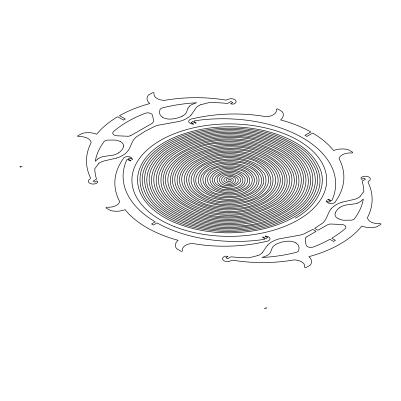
<?xml version="1.0" encoding="UTF-8"?>
<svg xmlns="http://www.w3.org/2000/svg" width="401" height="401" viewBox="0 0 401 401"><rect width="100%" height="100%" fill="white"/><g stroke="black" fill="none" stroke-linecap="round" stroke-linejoin="round"><path stroke-width="0.6" d="M123.528 146.53L123.323 147.362A20.541 11.86 0 0 1 118.666 152.801M335.291 212.911L335.086 213.743A10.03 5.789 0 0 0 338.118 218.655M188.004 108.275L186.295 112.651A15.263 8.812 0 0 1 182.565 116.004M331.121 208.811C327.998 212.5 327.356 217.633 324.299 221.362A24.812 14.326 0 0 1 322.529 223.167L314.655 228.344L317.953 230.249L327.707 224.705A6.311 3.644 0 0 1 330.599 224.014L341.847 224.5A4.662 2.692 0 0 1 345.131 228.66A112.806 65.127 0 0 1 331.757 238.219L335.431 240.339L333.587 241.407L329.908 239.287A112.806 65.127 0 0 1 313.351 247.006A4.662 2.692 0 0 1 306.148 245.111L305.271 240.941L305.301 238.615A6.276 3.624 0 0 1 306.354 237.046M262.224 252.785L267.532 245.181M191.082 115.092L196.39 107.488A13.213 7.629 0 0 1 200.831 104.656M98.606 163.708L94.756 168.781A112.806 65.127 0 0 0 96.521 179.117L93.107 181.087L94.887 182.114L97.102 180.836L97.689 182.375A4.912 2.837 0 0 1 90.41 183.573A4.912 2.837 0 0 1 89.734 179.222A2.797 1.614 0 0 0 90.415 177.673A109.503 63.223 0 0 1 90.912 143.137A4.662 2.692 0 0 0 90.862 141.533A10.792 6.231 0 0 0 78.716 136.686A0.932 0.536 0 0 1 77.759 136.39A0.932 0.536 0 0 1 77.939 135.769L82.065 133.388A14.892 8.596 0 0 1 96.731 134.22A109.503 63.223 0 0 1 117.648 116.736L123.513 120.12L125.358 119.057L119.498 115.673A109.503 63.223 0 0 1 149.773 103.593A14.892 8.596 0 0 1 148.335 95.127L152.465 92.746A0.932 0.536 0 0 1 153.533 92.641A0.932 0.536 0 0 1 154.049 93.192A10.792 6.231 0 0 0 162.445 100.205A4.662 2.692 0 0 0 165.222 100.235A109.503 63.223 0 0 1 225.041 99.949A2.797 1.614 0 0 0 227.723 99.553A4.912 2.837 0 0 1 235.262 99.944A4.912 2.837 0 0 1 233.187 104.15L230.52 103.809L232.735 102.531L230.956 101.498L227.537 103.473A112.806 65.127 0 0 0 209.643 102.456L200.856 104.676M360.008 196.565L363.857 191.493A112.806 65.127 0 0 0 362.093 181.157L365.512 179.187L363.727 178.154L361.512 179.437L360.925 177.899A4.912 2.837 0 0 1 368.203 176.701A4.912 2.837 0 0 1 368.88 181.051A2.797 1.614 0 0 0 368.198 182.6A109.503 63.223 0 0 1 367.707 217.136A4.662 2.692 0 0 0 367.752 218.74A10.792 6.231 0 0 0 379.897 223.588A0.932 0.536 0 0 1 380.855 223.883A0.932 0.536 0 0 1 380.679 224.5L376.549 226.886A14.892 8.596 0 0 1 361.882 226.054A109.503 63.223 0 0 1 308.84 256.68A14.892 8.596 0 0 1 310.279 265.146L306.153 267.527A0.932 0.536 0 0 1 305.081 267.632A0.932 0.536 0 0 1 304.565 267.076A10.792 6.231 0 0 0 296.169 260.069A4.662 2.692 0 0 0 293.392 260.038A109.503 63.223 0 0 1 233.577 260.324A2.797 1.614 0 0 0 230.891 260.715A4.912 2.837 0 0 1 223.352 260.329A4.912 2.837 0 0 1 225.427 256.124L228.094 256.465L225.878 257.743L227.658 258.77L231.076 256.8A112.806 65.127 0 0 0 248.976 257.818L257.758 255.597M306.369 237.056L316.108 231.317L312.81 229.412L303.838 233.958A24.812 14.326 0 0 1 300.715 234.981L278.971 238.916A25.689 14.832 0 0 0 267.582 245.196M97.704 159.047L95.268 161.252A112.806 65.127 0 0 1 104.044 141.658A4.662 2.692 0 0 1 107.498 140.084L115.167 140.064A11.549 6.667 0 0 1 120.425 141.658M118.706 152.821L118.205 153.137A15.263 8.812 0 0 1 112.415 155.292L104.841 156.29A12.466 7.198 0 0 0 101.458 157.097A14.06 8.115 0 0 0 97.719 159.052M339.908 207.452L340.409 207.137A15.263 8.812 0 0 1 346.198 204.976L353.772 203.984A12.466 7.198 0 0 0 357.156 203.177M295.266 218.214C312.163 209.272 327.863 189.648 320.434 169.673C311.487 147.102 286.805 136.24 264.725 130.771C236.189 124.26 205.573 125.503 178.094 135.884C159.478 143.077 138.746 157.127 137.503 178.981C137.332 201.167 158.184 216.059 176.846 223.392C203.282 233.698 232.786 235.242 260.47 229.562C282.65 224.575 307.306 214.49 317.452 192.59C325.622 174.475 312.835 154.871 297.266 145.728C273.743 130.916 244.906 126.696 217.558 128.606C192.716 130.841 166.109 138.059 148.896 157.242C135.603 170.816 137.774 193.848 151.974 205.913C170.515 223.412 196.746 229.843 221.558 231.287C248.144 232.329 276.189 227.623 298.384 212.144C313.166 202.66 323.422 182.505 314.003 165.884C302.349 145.112 277.928 136.019 255.728 131.764C229.131 127.192 200.941 129.247 176.044 140.059C158.891 147.433 140.16 162.751 142.36 183.427C145.698 204.866 167.062 217.227 185.924 223.522C212.189 231.933 240.976 232.279 267.522 224.876C286.73 219.177 308.204 208.32 314.354 187.693C319.442 168.405 303.251 151.488 287.196 143.663C263.828 131.774 236.64 128.866 210.841 132.039C188.335 135.262 163.919 143.077 150.119 162.36C139.347 176.646 145.362 197.167 158.961 207.272C178.49 223.262 204.605 228.595 229.307 228.77C253.833 228.465 279.783 223.091 299.051 207.041C312.82 196.716 318.023 175.588 306.464 161.683C292.484 143.638 269.096 136.25 247.307 133.262C221.813 130.28 194.876 133.297 172.054 145.608C157.212 153.287 142.766 169.518 147.829 187.377C154.23 207.578 175.618 217.843 194.62 223.081C219.312 229.447 245.898 228.936 270.164 220.996C287.738 215.021 307.672 203.302 310.484 183.207C312.219 163.909 294.655 149.829 278.61 143.042C255.056 133.012 228.4 131.287 203.392 136.059C183.783 140.2 162.305 148.611 152.25 167.167C143.663 182.886 154.114 201.382 168.099 209.788C188.049 222.911 212.73 226.941 236.239 225.888C267.858 226.695 331.005 199.768 300.003 160.009C284.725 143.327 261.382 137.072 239.547 135.227C215.858 133.693 190.871 137.418 170.59 150.405C156.911 158.465 146.185 176.214 154.225 191.753C163.533 209.728 184.094 218.014 202.846 222.114C226.735 226.866 252.229 225.377 274.845 215.994C289.898 209.703 306.424 197.167 305.943 179.172C304.519 160.43 286.374 148.816 270.299 142.987C247.948 135.082 223.272 134.235 200.249 139.633C182.32 144.18 162.225 153.142 155.192 171.623C149.428 187.929 162.37 203.668 176.129 210.841C196.6 222.159 220.901 225.036 243.908 222.515C263.562 219.969 284.64 213.497 297.482 197.457C322.84 158.475 261.958 136.33 232.525 137.588C210.756 137.312 187.763 141.618 170.114 155.077C158.154 163.402 151.438 180.721 160.139 193.693C171.026 210.51 191.618 217.573 210.495 220.665C232.866 223.878 256.565 221.648 276.986 211.527C290.57 205.031 304.539 191.087 300.645 174.716C295.918 157.528 278.209 148.3 262.364 143.473C240.515 137.187 216.771 137.327 195.046 144.079C179.728 149.087 162.545 158.636 158.856 175.683C155.999 192.084 170.4 205.157 183.984 211.322C203.648 220.475 226.164 222.465 247.462 219.257C265.487 216.184 285.201 209.332 295.392 193.087C303.737 180.184 296.294 163.458 284.384 155.738C251.933 134.19 200.966 134.15 170.57 159.558C159.603 168.615 157.327 186.199 167.372 196.811C179.798 211.132 199.262 216.786 217.502 218.791C238.194 220.655 260.028 217.803 278.154 207.132C289.958 200.57 300.555 186.555 295.276 172.56C288.76 156.24 270.896 148.395 254.906 144.455C234.294 139.774 212.184 140.681 192.345 148.2C178.716 153.443 163.397 164.004 163.137 180.134C163.663 195.753 178.325 206.039 191.558 211.262C211.001 218.801 232.735 219.818 253.026 215.352C268.475 211.648 285.527 204.38 292.535 189.066C298.524 175.638 288.615 161.357 277.031 154.891C260.319 144.821 240.129 141.919 220.906 143.287C194.44 143.087 145.177 167.763 174.189 198.51C202.32 222.189 247.963 222.319 278.379 202.876C289.161 196.014 296.304 181.092 288.971 169.277C280.414 155.097 263.532 148.841 248.013 145.889C228.826 142.621 208.435 144.18 190.6 152.295C178.896 157.573 166.365 168.315 167.959 182.46C170.36 197.573 185.437 206.269 198.751 210.695C217.242 216.59 237.502 216.826 256.179 211.593C269.853 207.528 285.327 199.628 289.176 184.686C292.093 171.342 280.906 160.004 269.863 154.585C253.101 146.099 233.577 144.144 215.126 146.676C199.848 149.077 183.352 154.58 174.029 167.723C156.53 199.768 205.903 215.287 229.307 213.964C252.535 215.317 302.138 198.836 282.765 167.352C260.745 142.465 217.808 142.089 189.793 156.305C179.347 161.668 169.277 173.377 173.392 185.828C178.209 199.292 192.555 206.114 205.462 209.658C222.776 214.089 241.457 213.648 258.389 207.803C270.038 203.633 283.101 195.613 284.885 182.239C286.023 169.027 273.983 159.423 262.991 154.791C246.906 147.969 228.71 146.801 211.638 150.084C198.104 152.961 183.107 158.871 176.56 171.979C171.307 182.625 178.485 194.655 187.748 200.269C214.189 216.034 252.62 216.009 276.239 195.001C298.625 169.257 257.728 149.578 236.199 149.909C220.279 148.901 203.487 151.413 189.879 160.174C180.716 165.593 173.573 177.523 179.001 187.919C185.483 200.264 199.748 205.778 212.685 208.41C228.319 211.282 244.931 210.209 259.678 204.049C269.858 199.808 281.111 191.087 280.254 178.851C278.82 166.711 267.051 159.302 256.515 155.478C241.362 150.154 224.605 149.673 209.061 153.568C197.568 156.666 184.791 162.616 180.35 174.515C176.595 185.297 185.177 195.648 194.269 200.365C207.442 207.628 223.031 209.568 237.848 208.109C258.033 207.984 293.527 187.718 270.75 165.618C248.785 148.139 214.55 147.994 191.417 163.352C166.48 182.32 194.986 204.801 216.144 206.209C230.625 208.455 245.983 207.137 259.307 200.776C268.164 196.665 277.472 187.929 275.342 177.227C272.58 165.849 260.876 159.733 250.52 156.611C236.806 152.686 221.938 152.721 208.259 156.791C198.184 159.944 186.756 166.084 184.355 177.292C182.62 187.442 191.337 195.648 199.723 199.613C221.893 209.442 254.605 209.352 270.79 188.851C282.52 164.24 245.217 153.733 227.412 155.092C210.244 154.345 175.177 167.693 190.229 190.064C207.528 207.974 237.838 208.264 258.986 197.272C282.865 184.295 266.635 161.458 245.923 158.335C233.247 155.302 219.618 155.753 207.337 160.225C198.866 163.382 189.297 169.673 188.791 179.628C188.811 189.407 198.024 195.919 206.269 199.132C217.873 203.603 230.796 204.259 242.921 201.733C261.627 199.553 280.855 178.956 258.69 165.257C239.562 154.365 211.903 154.38 195.277 169.909C180.054 189.001 210.565 202.515 226.029 201.783C241.161 202.906 272.665 195.387 264.745 174.174C252.254 156.641 225.698 156.124 207.272 163.558C186.57 171.458 191.222 192.615 210.906 197.643C228.064 202.836 255.412 202.289 263.647 183.187C265.537 163.062 236.57 158.981 221.943 160.956C207.713 160.986 184.901 176.951 201.618 190.821C217.076 202.059 240.51 202.159 255.998 190.926C272.259 177.437 250.044 162.014 236.204 162.179C222.74 160.6 196.39 164.305 198.535 182.871C206.089 199.222 229.487 199.898 244.515 195.342C260.896 191.187 265.347 173.473 247.893 166.766C233.051 160.786 211.327 161.012 201.502 175.458C196.039 191.853 220.034 197.357 231.768 196.38C242.941 196.746 265.006 186.906 253.993 173.107C242.359 162.215 222.976 162.034 209.548 169.683C194.525 178.149 207.888 193.738 220.39 194.279C232.064 196.35 252.886 194.801 254.655 179.818C251.277 165.598 231.593 164.425 219.883 166.996C208.149 168.014 198.174 182.971 212.034 189.683C223.858 195.808 241.016 195.813 250.525 185.528C258.023 173.463 239.442 166.711 230.289 167.182C221.437 166.641 202.831 171.929 208.72 184.169C216.62 193.969 232.044 194.244 242.821 189.432C254.936 184.891 249.547 171.117 238.675 169.743C228.966 167.242 213.833 167.914 209.853 178.906C210.289 190.109 225.432 192.089 234.184 190.65C242.254 190.475 253.678 180.876 243.928 173.949C235.322 168.29 222.485 168.204 214.43 174.926C207.197 182.455 219.202 190.109 226.41 189.618C233.457 190.43 246.73 187.788 244.961 178.34C240.389 170.395 228.931 170.009 221.121 172.716C199.347 184.701 237.096 195.778 242.7 182.029C245.703 168.485 209.603 169.994 218.48 183.568C226.68 193.493 254.309 180.605 232.585 174.134C213.974 171.683 215.974 189.247 233.302 185.087C247.808 179.207 226.625 170.199 221.843 178.46C219.502 186.29 238.069 186.505 235.427 178.761C232.319 173.372 217.192 178.946 227.146 182.816C234.359 185.087 236.044 176.265 227.984 178.169C223.036 179.708 229.693 183.768 231.357 180.535C231.748 178.204 226.48 179.818 229.237 180.345M182.545 115.994L181.994 116.28M130.721 135.643L152.109 123.328A6.311 3.644 0 0 0 153.312 121.658L153.342 119.333L152.465 115.162A4.662 2.692 0 0 0 145.267 113.267A112.806 65.127 0 0 0 113.483 131.613A4.662 2.692 0 0 0 116.766 135.774L128.019 136.26A6.276 3.624 0 0 0 130.736 135.653M116.641 158.064L104.345 160.881A13.759 7.945 0 0 0 98.526 163.678M341.973 202.204L354.268 199.392A13.759 7.945 0 0 0 360.088 196.595M22.266 166.39L20.05 166.25L20.296 167.528M264.074 308.274L266.294 308.414L266.043 307.136M191.036 115.077A25.689 14.832 0 0 1 179.648 121.363L157.899 125.292A24.812 14.326 0 0 0 154.776 126.315L144.881 131.393L136.089 137.107A24.812 14.326 0 0 0 134.315 138.911C131.257 142.641 130.616 147.768 127.498 151.463A25.689 14.832 0 0 1 116.616 158.039M120.495 141.613A10.03 5.789 0 0 1 123.523 146.53M189.372 106.315A14.06 8.115 0 0 1 192.786 104.165L196.6 102.751A112.806 65.127 0 0 0 162.666 107.819A4.662 2.692 0 0 0 159.929 109.809L159.523 112.28L159.894 114.24A11.549 6.667 0 0 0 162.661 117.272M187.994 108.275A12.466 7.198 0 0 1 189.397 106.325M181.959 116.26A20.541 11.86 0 0 1 172.535 118.927L171.102 119.067A10.03 5.789 0 0 1 162.585 117.313M262.249 252.795A13.213 7.629 0 0 1 257.783 255.612M331.106 208.806A25.689 14.832 0 0 1 341.998 202.234M357.176 203.192A14.06 8.115 0 0 0 360.895 201.222L363.346 199.021A112.806 65.127 0 0 1 354.569 218.61A4.662 2.692 0 0 1 351.116 220.189L343.446 220.209A11.549 6.667 0 0 1 338.188 218.615M335.326 212.916A20.541 11.86 0 0 1 339.948 207.472M296.028 242.956A10.03 5.789 0 0 0 287.517 241.212L286.073 241.327A20.541 11.86 0 0 0 276.655 244.014L276.068 244.279A15.263 8.812 0 0 0 272.334 247.623L270.615 251.993A12.466 7.198 0 0 1 269.216 253.948A14.06 8.115 0 0 1 265.828 256.109L262.013 257.522A112.806 65.127 0 0 0 295.948 252.455A4.662 2.692 0 0 0 298.685 250.465L299.091 247.993L298.72 246.034A11.549 6.667 0 0 0 295.953 243.001M129.844 157.974L128.064 159.002L131.032 160.716A0.932 0.536 0 0 1 129.713 160.716L128.22 159.854A0.932 0.536 0 0 0 127.312 159.713A0.932 0.536 0 0 0 126.656 160.099A112.806 65.127 0 0 0 155.222 221.843L151.543 223.969L153.393 225.031L157.067 222.911A112.806 65.127 0 0 0 264.008 239.402A0.932 0.536 0 0 0 264.68 239.021A0.932 0.536 0 0 0 264.439 238.5L262.946 237.638A0.932 0.536 0 0 1 262.946 236.876L265.913 238.59L267.693 237.562L265.076 236.049A6.231 3.594 0 0 1 269.708 237.733A4.782 2.762 0 0 1 265.773 241.517A109.503 63.223 0 0 1 192.3 243.442A11.173 6.451 0 0 0 182.41 250.705A0.932 0.536 0 0 1 181.899 251.257A0.932 0.536 0 0 1 180.826 251.156L176.47 248.555A15.108 8.722 0 0 1 178.134 240.304A109.503 63.223 0 0 1 125.092 209.678A15.108 8.722 0 0 1 110.796 210.64L106.3 208.129A0.932 0.536 0 0 1 106.125 207.507A0.932 0.536 0 0 1 107.082 207.212A11.173 6.451 0 0 0 119.658 201.502A109.503 63.223 0 0 1 122.992 159.082A4.782 2.762 0 0 1 129.548 156.811A6.231 3.594 0 0 1 132.465 159.488L129.844 157.974M192.816 121.613L191.036 122.646L193.658 124.155A6.231 3.594 0 0 1 189.026 122.47A4.782 2.762 0 0 1 192.961 118.686A109.503 63.223 0 0 1 266.429 116.761A11.173 6.451 0 0 0 276.324 109.503A0.932 0.536 0 0 1 276.835 108.947A0.932 0.536 0 0 1 277.908 109.052L282.264 111.648A15.108 8.722 0 0 1 280.595 119.899A109.503 63.223 0 0 1 310.875 131.979L305.011 135.363L306.86 136.43L312.72 133.047A109.503 63.223 0 0 1 333.637 150.525A15.108 8.722 0 0 1 347.933 149.563L352.434 152.079A0.932 0.536 0 0 1 352.609 152.696A0.932 0.536 0 0 1 351.652 152.992A11.173 6.451 0 0 0 339.076 158.706A109.503 63.223 0 0 1 335.742 201.122A4.782 2.762 0 0 1 329.186 203.392A6.231 3.594 0 0 1 326.269 200.721L328.89 202.229L330.67 201.202L327.702 199.487A0.932 0.536 0 0 1 329.02 199.487L330.514 200.35A0.932 0.536 0 0 0 331.416 200.49A0.932 0.536 0 0 0 332.078 200.104A112.806 65.127 0 0 0 194.721 120.801A0.932 0.536 0 0 0 194.054 121.182A0.932 0.536 0 0 0 194.295 121.704L195.788 122.566A0.932 0.536 0 0 1 195.788 123.328L192.816 121.613M174.721 226.7A97.383 56.225 0 0 0 326.444 184.149A97.383 56.225 0 0 0 186.756 129.563A97.383 56.225 0 0 0 174.721 226.7"/></g></svg>
